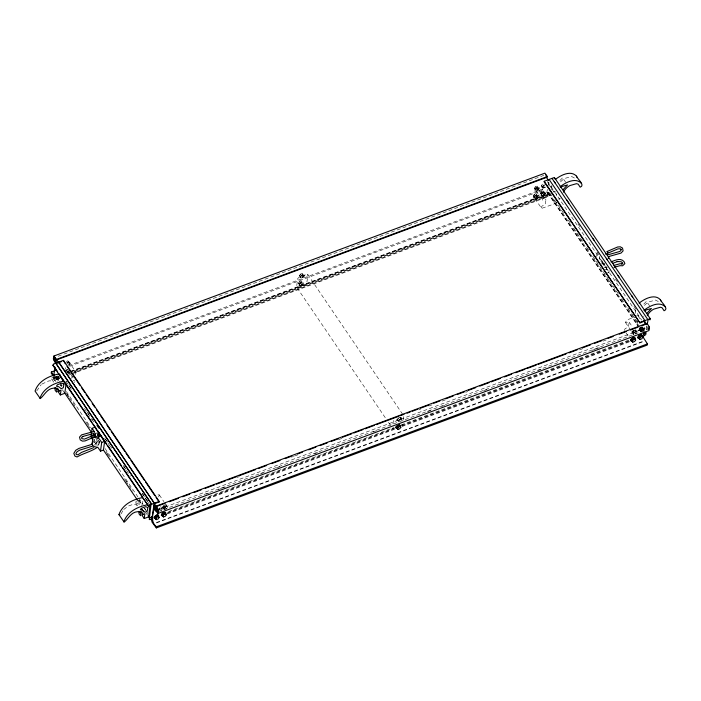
<?xml version="1.0" encoding="UTF-8"?>
<svg xmlns="http://www.w3.org/2000/svg" width="701" height="701" viewBox="0 0 701 701"><rect width="100%" height="100%" fill="white"/><g stroke="black" fill="none" stroke-linecap="round" stroke-linejoin="round"><path stroke-width="0.53" stroke-dasharray="3.5 2.63" d="M160.976 512.51L161.572 507.945L164.928 506.201L165.62 504.212M603.763 265.618L604.043 263.462M95.993 445.521L96.826 439.396M97.86 446.099L98.569 440.92M59.848 378.514L55.686 379.995L54.073 377.883L58.236 375.902M59.147 377.48L56.071 378.628L55.686 379.995M56.071 378.628L56.772 379.653L56.168 377.935L56.466 375.797M58.963 377.602L58.385 380.52L56.369 381.51L51.453 378.426M65.482 369.129L65.684 367.631M66.551 362.934L69.127 361.97L69.82 362.461L68.777 364.529M69.82 362.461L69.855 363.696L68.952 364.783M71.774 378.391L72.08 376.139M93.706 442.243L94.109 439.343M99.472 441.919L99.209 443.847L97.334 446.046M142.864 501.162L142.285 504.089L140.261 505.079L135.346 501.986M149.918 505.114L145.046 497.806M159.521 508.979L159.486 507.743M164.709 504.764L165.953 504.58L166.82 505.333L165.778 507.401L164.446 508.181L163.193 508.356L162.334 507.612L163.377 505.544M162.509 507.866L163.552 505.798L164.884 505.018L166.82 505.333M166.645 505.079L165.602 507.138L164.271 507.918L162.334 507.612M298.95 285.07L299.993 283.002L302.578 282.047L303.437 282.792L303.305 283.774L301.062 285.64L299.818 285.824L298.95 285.07L300.887 285.386L302.219 284.606L303.261 282.538M300.002 277.508L301.044 275.44L303.629 274.485L304.488 275.23L304.357 276.212L302.113 278.078L300.177 277.762L300.317 276.79L302.552 274.923L304.488 275.23M299.125 285.325L300.168 283.265L301.5 282.477L303.437 282.792M304.313 274.976L303.27 277.044L300.694 277.999M392.928 423.877L393.524 419.636M399.184 417.235L400.429 417.06L401.296 417.805L400.253 419.873L397.669 420.837L396.81 420.083L396.941 419.102M396.976 420.337L398.019 418.278L399.36 417.489L401.296 417.805M401.121 417.551L400.078 419.619L398.746 420.398L396.81 420.083M403.11 420.083L403.706 415.842M533.785 197.761L534.828 195.693L537.413 194.729L538.272 195.483L538.14 196.464L535.897 198.33L534.644 198.506L533.785 197.761L535.722 198.076L537.054 197.288L538.096 195.228M534.837 190.199L535.879 188.131L538.456 187.167L539.323 187.921L539.183 188.902L536.948 190.768L535.012 190.453L535.143 189.48L537.387 187.605L539.323 187.921M533.96 198.015L535.003 195.947L536.335 195.167L538.272 195.483M556.436 202.247A1.455 0.762 -34.2 0 1 555.034 203.641L541.663 208.381L534.907 198.681L535.564 196.981L539.025 194.966L539.7 190.374L536.072 190.821C536.063 186.843 542.425 187.482 544.712 185.66M539.148 187.666L538.105 189.726L535.52 190.69M540.944 195.088L541.987 193.029L544.572 192.065L545.431 192.819L545.299 193.791L543.056 195.667L541.812 195.842L540.944 195.088L542.881 195.404L544.213 194.624L545.255 192.556M545.439 187.316L542.854 188.28L541.996 187.526L543.038 185.467L544.37 184.687M541.119 195.351L542.162 193.283L543.494 192.503L545.431 192.819M542.171 187.789L543.214 185.721L544.546 184.941M68.374 374.045L547.034 195.772L546.649 197.139L542.197 190.295L542.355 189.147L66.77 366.272M541.198 207.952L541.855 206.252L545.317 204.236L545.991 199.636L539.7 190.374M547.393 189.384L546.386 194.729L70.801 371.863M72.08 373.887L547.735 196.797L547.13 195.08L547.726 190.795M548.471 185.423L548.936 182.058M550.907 187.447L551.196 185.336M551.442 189.682L552.029 185.432M554.062 199.759L553.904 202.168L555.464 201.494M556.48 195.824L556.778 193.704M596.682 256.522L597.489 250.721M599.495 256.391L599.224 258.327L601.686 261.955L603.412 262.411M601.046 261.788L601.318 259.852M602.071 264.452L602.474 261.552M605.892 273.583L608.836 272.487L606.374 268.86L606.645 266.923M606.435 269.71L606.838 266.809M608.836 272.487L609.108 270.551M624.389 330.486L625.047 328.778L628.508 326.762L629.191 322.171L625.564 322.618C625.791 317.991 633.529 319.104 636.166 316.729M634.212 330.215L632.88 331.003L631.838 333.063L631.794 331.827L634.037 329.961M631.855 331.03L632.267 332.143L635.483 331.442L635.167 333.685M635.334 313.242L635.921 308.992M635.29 329.785L635.973 330.276L634.931 332.344L632.355 333.299M637.402 321.242L637.095 324.694L638.655 324.02M635.973 330.276L636.017 331.512L633.774 333.378L632.521 333.562L631.662 332.809M638.821 330.145L639.864 328.077L642.449 327.113L643.308 327.866L643.176 328.839L640.933 330.714L639.68 330.89L638.821 330.145L640.758 330.46L642.09 329.672L643.132 327.612M638.997 330.399L640.039 328.331L641.371 327.551L643.308 327.866M643.553 331.555L644.254 326.491M644.193 330.732L644.754 326.692M646.541 329.575L646.979 326.403M601.931 262.928L602.22 260.851M94.162 442.55L94.626 439.439M94.46 445.161L96.037 443.155L96.466 440.228M606.374 268.86L607.04 267.239M121.098 513.851L123.21 510.205M53.714 376.77L53.451 377.97A1.455 0.762 -34.2 0 0 54.59 378.417L59.138 376.726M401.91 425.297L402.523 424.324M66.297 381.064L66.411 381.616M68.584 361.698L67.515 363.171L68.426 364.511L69.487 363.039L68.584 361.698L67.831 360.91L66.008 361.585M67.533 369.261L66.464 370.733L67.375 372.065L65.552 372.748M67.375 372.065L68.444 370.592M299.441 275.572L300.51 274.1L302.324 273.416L303.077 274.214L303.989 275.546L302.92 277.018L301.106 277.701L299.441 275.572L301.106 277.701M300.352 276.904L301.412 275.432L303.235 274.748L303.989 275.546M300.194 276.36L302.008 275.686L303.077 274.214M298.389 283.125L299.458 281.653L301.281 280.978L302.026 281.776L302.937 283.108L301.868 284.58L300.054 285.254L298.389 283.125L300.054 285.254M299.301 284.466L300.37 282.994L302.184 282.31L302.937 283.108M299.143 283.923L300.966 283.248L302.026 281.776M166.487 505.903L165.427 507.375L166.33 508.716L164.516 509.399L162.851 507.261L163.92 505.789L165.743 505.106L167.399 507.244L165.743 505.106M163.762 508.602L164.831 507.13L163.92 505.789M534.276 188.254L535.336 186.781L537.159 186.107L537.912 186.904L538.815 188.236L537.755 189.708L535.932 190.383L534.276 188.254L535.932 190.383M535.178 189.594L536.247 188.113L538.07 187.439L538.815 188.236M535.021 189.051L536.843 188.376L537.912 186.904M533.224 195.816L534.293 194.343L536.107 193.669L536.861 194.466L537.772 195.798L536.703 197.27L534.881 197.945L533.224 195.816L534.881 197.945M542.337 186.922L541.435 185.59L542.495 184.118L543.406 185.45L542.337 186.922L543.091 187.719L544.914 187.044L545.974 185.572M534.136 197.147L535.196 195.675L537.019 195.001L537.772 195.798M533.978 196.613L535.792 195.938L536.861 194.466M540.383 193.152L541.452 191.68L543.266 190.996L544.02 191.794L544.931 193.125L543.862 194.606L542.039 195.281L540.383 193.152L542.039 195.281M541.295 194.484L542.355 193.012L544.178 192.337L544.931 193.125M541.137 193.949L542.951 193.266L544.02 191.794M398.983 421.871L397.327 419.733L398.396 418.26L400.21 417.586L401.875 419.724L400.806 421.196L399.894 419.855L400.963 418.374M398.238 421.073L399.298 419.601L401.121 418.926L401.875 419.724M632.188 332.458L633.844 334.596L632.188 332.458L633.248 330.986L635.071 330.311L636.727 332.449L635.658 333.921L634.755 332.581L635.825 331.1M633.091 333.799L634.16 332.327L633.248 330.986M639.347 329.794L641.003 331.932L639.347 329.794L640.407 328.322L642.23 327.639L643.886 329.777L642.826 331.249L641.914 329.908L642.983 328.436M640.25 331.135L641.319 329.663L640.407 328.322M68.032 373.177L68.812 371.39L74.525 379.811M74.324 382.439L74.972 381.598M95.529 443.803L96.037 443.155M36.741 390.869L41.193 384.709M549.382 192.092L548.051 192.968L547.481 192.591L547.875 192.977L549.216 192.083M67.901 372.345L68.803 371.258M69.145 365.133L69.934 363.582L69.452 362.908L65.543 364.126M75.436 374.395L76.129 372.406L69.837 363.144M158.636 496.93L159.329 494.941L157.988 494.827M94.109 442.41L95.599 441.858L98.052 442.147M605.603 267.09L604.122 267.642M54.906 377.182L55.73 377.287M123.718 509.522L128.204 506.096L132.655 504.501A9.306 4.846 -34.2 0 1 137.177 505.728M559.906 180.534L562.614 177.73L565.672 182.234M643.798 304.094L646.506 301.29L649.564 305.794M601.66 264.023L602.378 263.462L604.691 263.9M41.885 384.078L48.763 380.941A9.306 4.846 -34.2 0 1 53.276 382.168M544.116 197.498L542.592 198.681L542.364 200.092L545.991 199.636M51.848 377.935L56.912 375.911M135.74 501.495L140.805 499.471M65.5 370.496L66.832 369.707M65.675 370.75L67.007 369.97M545.264 187.062L543.932 187.842L541.996 187.526M62.065 385.585L60.233 385.883M144.564 508.409L145.256 508.12M58.148 356.248L543.783 175.381M66.919 362.916L68.733 362.242L69.487 363.039M541.435 185.59L542.18 186.387L544.002 185.704L544.914 187.044M69.679 366.281L542.197 190.295M65.868 370.478L67.69 369.804M67.462 372.468L69.513 371.696M70.538 371.32L545.098 194.571M54.073 377.883L59.199 375.973M67.392 372.923L69.443 372.161M70.468 371.775L545.036 195.027M553.667 191.872L555.455 191.207M55.423 377.594L58.498 376.446M67.725 373.011L69.776 372.249M56.168 377.935L58.218 377.173M68.47 373.361L547.13 195.08M56.869 378.969L59.944 377.821M71.222 373.624L551.004 194.931M69.005 375.035L71.125 374.308M558.566 199.084L560.344 198.418M636.674 315.765L638.453 315.1M237.183 477.39L239.234 476.627M291.502 457.157L293.553 456.395M294.578 456.009L297.653 454.87M338.653 439.597L342.754 438.072M418.602 409.822L420.653 409.06M428.854 406.002L431.93 404.863M442.173 401.042L446.274 399.517M465.753 392.262L467.804 391.5M579.525 349.887L582.601 348.739M603.097 341.107L606.172 339.959M159.399 509.154L647.076 327.516M399.894 419.855L398.08 420.53L397.327 419.733M162.851 507.261L163.605 508.05L165.427 507.375M632.933 333.255L634.755 332.581M640.092 330.592L641.914 329.908M158.084 511.599L647.82 329.198L645.358 325.571M163.92 509.89L166.996 508.751M205.945 494.24L209.021 493.101M218.248 489.657L221.323 488.518M222.348 488.133L225.424 486.993M260.273 474.007L263.348 472.868M276.676 467.9L279.743 466.761M314.6 453.775L317.667 452.636M373.02 432.018L376.095 430.87M427.347 411.785L432.464 409.875M441.691 406.44L444.767 405.292M483.716 390.79L486.792 389.642M500.12 384.683L503.195 383.535M538.044 370.557L541.119 369.409M592.363 350.325L595.438 349.177M596.463 348.8L599.539 347.652M168.669 511.485L394.172 427.505M401.34 424.832L628.885 340.081M167.557 512.554L394.076 428.188M401.252 425.516L628.797 340.765M167.32 513.281L394.865 428.53M402.041 425.857L629.586 341.107M167.224 513.964L394.768 429.222M401.945 426.55L629.489 341.799M156.481 522.499L643.352 341.168M156.419 522.955L643.281 341.624M66.744 371.565L68.444 370.96M73.035 380.827L74.735 380.222M68.058 362.408L69.995 362.724M74.788 372.292L76.129 372.406M604.753 266.073L605.436 265.994M606.97 267.344L605.243 266.836L605.436 267.817M605.226 269.35L607.092 269.263M402.689 414.344L307.529 274.187L299.493 276.834L297.741 278.569L296.567 287.051L385.988 418.76M296.961 287.647L306.135 284.229L306.749 283.257L307.923 274.783L307.529 274.187M393.778 428.67L392.341 428.118M604.832 264.181L603.097 264.111L603.868 264.759L603.684 264.259M643.097 316.274L643.536 316.344M58.612 376.367L57.613 375.885M635.465 330.04L636.149 330.53M546.386 194.729L542.355 189.147M534.907 198.681L536.326 198.996L548.743 194.379A1.455 0.762 -34.2 0 0 550.136 192.985M574.408 177.993L571.569 176.477L564.857 178.404A9.306 4.846 -34.2 0 0 559.933 182.672M658.3 301.561L655.461 300.037L648.749 301.965A9.306 4.846 -34.2 0 0 643.833 306.232M643.886 329.777L642.23 327.639M636.727 332.449L635.071 330.311M159.486 509.119L160.24 509.916L159.329 508.567M542.18 186.387L543.091 187.719M543.266 190.996L544.178 192.337M542.951 193.266L543.862 194.606M541.452 191.68L542.355 193.012M537.159 186.107L538.07 187.439M536.843 188.376L537.755 189.708M535.336 186.781L536.247 188.113M536.107 193.669L537.019 195.001M535.792 195.938L536.703 197.27M534.293 194.343L535.196 195.675M302.324 273.416L303.235 274.748M302.008 275.686L302.92 277.018M300.51 274.1L301.412 275.432M301.281 280.978L302.184 282.31M300.966 283.248L301.868 284.58M299.458 281.653L300.37 282.994M67.831 360.91L68.733 362.242M578.01 223.899L579.858 226.616M597.068 251.974L599.53 255.593M615.513 279.138L617.975 282.766M633.958 306.302L636.42 309.93M646.34 325.877L647.47 327.551M547.595 181.585L641.669 320.138M548.646 184.197L554.938 193.467M638.129 316.002L641.564 321.049M641.801 326.412L645.49 331.836M641.976 327.025L644.263 330.399M549.829 192.994L552.283 196.604M554.736 200.223L564.559 214.69M568.248 220.123L570.702 223.733M573.768 228.254L582.978 241.819M586.667 247.243L589.12 250.862M592.809 256.286L602.632 270.761M603.246 271.664L608.766 279.804M609.379 280.707L619.202 295.174M621.664 298.792L624.118 302.411M627.798 307.835L631.487 313.259M632.1 314.162L637.621 322.302M640.696 326.824L644.99 333.15M548.717 192.705L639.584 326.535M640.206 327.437L643.886 332.861M547.875 192.977L638.742 326.815M639.356 327.717L642.431 332.239M547.481 192.565L642.247 332.283M547.034 195.772L547.735 196.797M629.191 322.171L632.617 327.227M536.072 190.821L542.364 200.092M625.564 322.618L630.707 330.206M626.107 333.01L628.394 336.384M388.442 422.379L391.509 426.9M159.329 494.941L163.903 501.679M160.582 506.551L164.016 511.607M68.751 384.945L71.204 388.564M87.169 412.074L89.623 415.693M92.076 419.312L93.925 422.02M105.588 439.203L108.042 442.822M110.495 446.441L111.731 448.246M124.007 466.331L126.46 469.95M142.426 493.46L144.879 497.079M146.027 498.875L147.858 501.574M65.999 381.291L72.755 391.237M84.418 408.42L92.401 420.171M104.677 438.256L111.433 448.211M123.096 465.385L130.465 476.242M142.128 493.416L148.884 503.371M55.957 376.192L59.646 381.616M60.26 382.518L62.1 385.235M66.393 391.561L90.955 427.733M105.08 448.535L138.228 497.368M138.842 498.271L143.144 504.597M55.107 376.542L58.174 381.064M60.628 384.683L61.854 386.496M66.77 393.725L69.837 398.247M85.802 421.757L88.869 426.278M98.701 440.754L99.928 442.559M106.061 451.602L108.524 455.221M124.48 478.73L127.556 483.252M139.219 500.435L142.285 504.957M144.748 508.567L147.815 513.088M55.353 377.156L57.806 380.774M60.26 384.393L61.495 386.198M66.402 393.436L68.856 397.046M69.478 397.958L74.998 406.089M87.897 425.078L89.737 427.794M97.719 439.553L100.173 443.163M107.542 454.02L109.996 457.639M125.961 481.149L128.414 484.768M129.028 485.67L132.708 491.094M138.851 500.137L141.917 504.659M144.38 508.278L145.606 510.083M146.22 510.985L148.06 513.702M53.627 376.665L57.316 382.089M62.345 389.703L64.185 392.402M96.239 439.483L99.682 444.487M137.746 500.549L141.427 505.973M146.237 513.263L147.464 515.06M53.556 378.374L55.843 381.738M51.567 378.978L54.012 382.58M135.459 502.538L137.904 506.148M400.21 417.586L401.121 418.926M398.396 418.26L399.298 419.601M163.605 508.05L164.516 509.399M547.805 181.866L548.235 183.329M548.699 182.339L548.769 183.285"/><path stroke-width="1.05" d="M554.43 178.562L554.184 177.555L544.221 181.287L544.142 181.857L639.917 322.924L645.008 321.023L644.718 323.126M554.438 177.59L650.221 318.648L649.932 319.928L649.52 319.27L648.092 319.805L647.268 324.291M66.122 383.745L64.79 393.305L60.339 394.961L61.005 390.15L59.138 390.843L58.174 389.379A9.306 4.846 -34.2 0 0 53.662 388.152C47.011 388.529 44.4 395.346 40.272 398.58L35.05 391.079C38.345 381.142 49 375.754 58.691 374.045L59.392 375.079L59.962 374.518M39.939 398.291C43.234 388.354 53.898 382.965 63.589 381.248L64.29 382.282L64.851 381.73M149.918 505.114L148.691 516.865L144.231 518.521L144.897 513.71L143.03 514.411L142.066 512.939A9.306 4.846 -34.2 0 0 137.554 511.712C130.903 512.089 128.301 518.906 124.165 522.14L118.942 514.639C122.237 504.702 132.901 499.314 142.583 497.605L148.559 505.71M123.84 521.851C127.135 511.914 137.79 506.525 147.482 504.808L147.929 505.421M609.081 256.452L621.007 253.087L623.101 250.879L622.514 248.058L620.306 246.805L617.616 246.997L607.136 251.466L607.662 253.263L617.94 248.89L619.903 248.741L621.314 249.547L620.867 249.188L621.2 250.064L619.903 251.44L608.266 254.717M55.493 370.478L51.392 372.003L51.234 373.151L52.978 375.718M55.081 357.396L54.792 359.455L57.254 363.083M53.775 375.605L54.95 367.166M547.385 176.556L547.306 177.125L56.343 359.99L56.422 359.411L547.385 176.556L544.905 173.156L53.942 356.012L53.355 358.763L53.784 360.218L151.731 504.185M54.923 387.837L55.169 390.378L56.658 392.157L56.921 390.247L55.528 387.793M152.301 516.488L151.74 517.259L149.409 517.732L150.987 504.948L148.691 506.42L52.908 365.352L53.478 364.038L63.441 360.349L65.202 363.635M90.876 437.021L92.085 428.311L95.029 427.216L99.262 433.446L98.727 437.31M94.749 436.188L98.543 437.336L100.409 435.146L104.642 441.376L103.433 450.077L100.488 451.172L98.026 447.553L93.724 446.414L92.068 444.32L93.215 435.181L94.214 432.745M100.488 451.172L101.698 442.471L99.235 438.844L94.495 437.406M138.816 511.397L139.07 513.938L140.55 515.726L140.813 513.807L139.42 511.353M151.951 519.003L154.045 503.888L159.136 501.986L159.215 501.417L63.441 360.349M155.307 509.294L155.175 510.275L156.034 511.029M155.35 510.53L155.482 509.557M153.589 507.209L153.852 506.753C158.26 516.006 160.012 511.274 155.972 506.718L156.051 506.14L647.014 323.284L649.441 327.122L648.96 330.583L157.997 513.439L153.931 508.54C152.809 514.92 150.391 521.982 156.472 526.766L156.314 527.914L647.277 345.058L647.435 343.911L643.483 337.742L644.053 331.739M158.303 516.278L158.435 515.305M158.479 516.541L158.61 515.559L157.751 514.806L156.498 514.99L154.264 516.856L154.124 517.837L154.816 518.328M161.458 515.428L162.501 513.36L163.832 512.58L165.769 512.895L165.638 513.868M165.462 513.614L165.594 512.633L164.91 512.142L162.325 513.106L161.283 515.165L162.15 515.918M395.758 427.645L395.89 426.664M400.105 426.348L400.245 425.367L399.552 424.876L396.976 425.84L395.934 427.899L397.87 428.215M634.791 338.811L634.922 337.838M634.966 339.074L635.097 338.092L634.239 337.339L632.985 337.523L630.751 339.389L630.611 340.371L631.303 340.861M639.917 322.924L544.221 181.287M641.95 336.147L642.081 335.166L640.144 334.859L637.91 336.725L637.77 337.698L638.462 338.197M642.125 336.401L642.256 335.428L641.573 334.938L638.988 335.893L637.945 337.961L639.882 338.276M647.014 323.284L646.935 323.862L641.809 325.763M93.855 431.492L81.631 434.857L79.502 437.109L80.264 439.913L82.411 441.122L85.049 440.938L95.511 436.521L95.669 435.838L94.635 434.822L84.471 439.106L81.859 438.642L81.526 437.766L82.823 436.39L82.324 436.618L93.873 433.437M148.691 506.42L149.26 505.106L159.215 501.417M94.644 435.479L95.765 433.244M92.006 443.882L93.005 441.455M608.249 258.538L608.854 256.478M152.292 516.514L151.547 517.382L150.329 517.461M53.732 364.66L52.908 365.352M563.385 192.118L564.384 190.523A9.306 4.846 -34.2 0 1 569.747 185.616L576.467 183.68L578.194 184.161L580.174 187.185C585.677 185.318 577.054 178.606 576.441 176.109C570.605 169.826 560.327 175.478 555.192 179.579M647.277 315.678L648.276 314.083A9.306 4.846 -34.2 0 1 653.639 309.176L660.36 307.248L662.086 307.721L664.066 310.745C669.569 308.878 660.955 302.166 660.342 299.669C654.497 293.386 644.219 299.038 639.084 303.139M560.081 186.79C565.225 182.689 575.495 177.029 581.339 183.311M643.974 310.35C649.117 306.249 659.387 300.598 665.231 306.88M59.348 390.737L58.945 391.307L58.201 390.825M142.838 514.867L143.241 514.306M154.649 517.487L155.71 516.015L157.532 515.331L158.286 516.129L159.188 517.469L158.128 518.942L156.305 519.625L154.649 517.487L156.305 519.625M155.552 518.828L156.621 517.356L158.435 516.681L159.188 517.469M161.808 514.814L162.869 513.342L164.691 512.668L165.445 513.465L166.347 514.806L165.287 516.278L163.464 516.952L161.808 514.814L163.464 516.952M162.711 516.164L163.78 514.692L165.602 514.008L166.347 514.806M396.275 427.295L397.344 425.822L399.167 425.148L399.912 425.936L400.823 427.286L399.754 428.758L397.94 429.433L396.275 427.295L397.94 429.433M397.187 428.635L398.256 427.163L400.069 426.488L400.823 427.286M631.137 340.02L632.206 338.548L634.019 337.873L634.773 338.662L635.676 340.003L634.615 341.483L632.793 342.158L631.137 340.02L632.793 342.158M632.039 341.361L633.108 339.889L634.931 339.214L635.676 340.003M638.296 337.356L639.365 335.884L641.178 335.201L641.932 335.998L642.843 337.339L641.774 338.811L639.952 339.494L638.296 337.356L639.952 339.494M639.198 338.697L640.267 337.225L642.09 336.541L642.843 337.339M560.966 187.57L562.184 186.431L567.503 184.933L563.026 189.769M644.859 311.13L646.077 309.991L651.395 308.493L646.918 313.329M55.765 363.118L151.539 504.185M157.997 513.439L158.575 510.687L158.146 509.233M648.74 329.33L648.942 326.815M621.699 264.049L622.786 263.234M97.246 447.352C91.148 451.663 83.428 453.275 77.031 456.964L74.946 456.114L73.807 453.354L75.761 450.27L78.906 448.403L91.892 444.381M149.716 517.688L149.225 519.038A1.455 0.762 -34.2 0 0 150.373 519.485L152.283 518.775M645.157 333.159L643.833 334.035L643.255 333.658L643.658 334.044L646.103 332.738M607.662 253.263L607.749 251.948L607.136 251.466M93.829 447.589L81.526 452.39L78.065 454.756L76.278 454.563L75.918 453.6L77.154 451.654L79.739 450.121L92.69 446.108M58.271 362.82L61.32 361.681M99.262 433.446L96.808 433.157M101.698 442.471L104.642 441.376M639.995 322.346L650.221 318.648M155.972 506.718L165.191 503.283M169.291 501.75L178.518 498.315M182.619 496.79L189.796 494.117M193.897 492.593L201.064 489.92M205.165 488.395L214.392 484.952M216.443 484.189L225.669 480.755M227.72 479.992L236.938 476.557M238.988 475.795L255.392 469.688M258.467 468.54L266.669 465.49M271.795 463.58L279.988 460.522M285.114 458.612L291.265 456.325M297.417 454.038L302.543 452.127M308.694 449.832L315.862 447.159M319.963 445.634L327.139 442.962M331.24 441.437L338.417 438.765M342.517 437.24L351.736 433.805M353.786 433.034L363.013 429.599M365.063 428.837L374.29 425.402M376.341 424.64L398.887 416.245M400.937 415.474L404.013 414.335M407.088 413.187L410.164 412.039M412.214 411.277L417.34 409.366M420.416 408.227L428.609 405.169M433.735 403.259L439.886 400.972M446.038 398.685L453.214 396.012M457.315 394.479L464.491 391.806M468.583 390.282L475.76 387.609M479.861 386.085L489.088 382.65M491.138 381.887L500.365 378.444M504.457 376.919L511.634 374.246M515.734 372.722L524.961 369.287M527.012 368.524L536.239 365.09M538.289 364.327L565.961 354.014M569.037 352.875L577.238 349.817M582.356 347.906L590.557 344.857M594.658 343.324L601.835 340.651M607.986 338.364L613.112 336.454M619.255 334.167L626.431 331.494M630.532 329.969L637.708 327.297M156.472 526.766L647.435 343.911M610.965 261.92C614.908 260.386 620.674 257.46 624.039 261.639L624.88 263.611L622.646 265.767L619.964 265.688L614.023 267.335M612.613 263.348L617.739 261.464L617.099 261.526L621.156 261.71L622.506 262.875M613.936 265.416L619.912 263.76L622.584 263.839M634.414 337.602L633.161 337.777L630.926 339.652L630.786 340.625L631.478 341.115M396.442 428.136L397.695 427.96M157.927 515.069L156.674 515.244L154.439 517.119L154.299 518.092L156.235 518.407M119.932 514.849L118.942 514.639M645.77 332.931L645.919 334.053A1.455 0.762 -34.2 0 1 644.517 335.437M605.48 253.928L607.636 254.682M551.985 178.369L647.698 319.393M549.058 179.395L644.841 320.453M53.942 356.012L58.77 362.829M95.511 436.521L94.635 434.822M157.357 512.063L155.692 509.925M554.237 181.568L555.455 183.373M566.434 199.54L568.888 203.15M592.836 238.419L594.062 240.233M606.339 258.319L607.574 260.124M618.01 275.493L619.237 277.307M631.513 295.393L632.74 297.198M545.799 174.908L546.806 176.389M546.035 176.81L548.497 180.429M643.798 320.795L646.261 324.414M67.042 366.343L70.109 370.864M71.336 372.678L79.932 385.34M81.78 388.047L84.847 392.569M86.074 394.383L89.763 399.807M92.217 403.425L94.67 407.036M96.51 409.752L99.586 414.273M100.813 416.079L105.106 422.414M106.946 425.121L110.022 429.643M111.249 431.457L124.752 451.348M125.987 453.153L129.667 458.585M130.894 460.391L144.406 480.281M145.633 482.095L154.842 495.66M156.069 497.465L159.136 501.986M154.684 504.098L158.373 509.531M56.343 359.99C52.198 351.814 53.881 363.057 56.842 363.617M153.782 505.255L158.084 511.599M96.957 425.376L98.797 428.083M53.942 366.299L57.622 371.723M58.849 373.528L77.268 400.657M78.494 402.47L92.006 422.361M93.233 424.166L96.3 428.688M97.527 430.502L106.736 444.066M107.963 445.871L121.475 465.771M122.701 467.576L142.347 496.51M60.006 375.973L63.677 381.379M92.085 428.311L94.547 431.939M151.153 518.661L152.126 522.298L156.314 527.914M51.392 372.003L54.319 376.314M64.685 392.937L91.7 432.727M103.362 449.911L137.133 499.647M148.183 515.918L149.409 517.732M141.839 509.206L143.679 511.914M91.375 437.739L92.847 439.921M57.307 388.144L59.138 390.843M141.199 511.704L143.03 514.411M57.894 391.36L60.339 394.961M141.786 514.92L144.231 518.521M641.178 335.201L642.09 336.541M639.365 335.884L640.267 337.225M634.019 337.873L634.931 339.214M632.206 338.548L633.108 339.889M399.167 425.148L400.069 426.488M397.344 425.822L398.256 427.163M164.691 512.668L165.602 514.008M162.869 513.342L163.78 514.692M157.532 515.331L158.435 516.681M155.71 516.015L156.621 517.356M660.342 299.669L660.912 300.86M576.441 176.109L577.019 177.3M63.975 383.99L63.283 387.732L61.259 388.722L58.525 386.619L56.457 386.19L57.342 384.779L61.802 383.123L63.975 383.99M147.867 507.55L147.175 511.292L145.151 512.282L142.417 510.188L140.349 509.75L141.234 508.348L145.703 506.683L147.867 507.55M98 434.55L97.386 435.312L98.175 436.057L99.27 435.75L99.165 434.813L98 434.55M58.63 362.049L154.325 503.222L58.63 362.049"/></g></svg>
